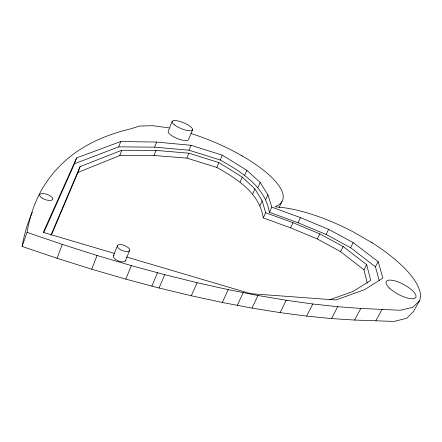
<?xml version="1.0" encoding="UTF-8"?>
<svg xmlns="http://www.w3.org/2000/svg" width="442" height="442" viewBox="0 0 442 442"><rect width="100%" height="100%" fill="white"/><g stroke="black" fill="none" stroke-linecap="round" stroke-linejoin="round"><path stroke-width="0.66" d="M190.966 133.528A85.218 26.956 23 0 1 267.438 173.474A85.218 26.956 23 0 1 275.305 206.502L275.907 206.922A95.544 32.653 26.6 0 1 353.053 231.774L372.484 243.012A95.544 32.653 26.6 0 1 419.486 300.798L413.469 311.516L406.784 318.234L394.049 321.433L354.6 320.058L331.506 318.572L306.654 316.107L280.118 312.627L251.968 308.091L222.315 302.483L191.292 295.781L159.059 287.991L125.804 279.129L91.737 269.211L57.084 258.294L22.1 246.426L27.039 232.343A1095.27 349.036 38.3 0 1 41.344 190.425C49.603 175.839 60.974 163.153 74.521 153.291A1095.27 349.036 38.3 0 1 130.097 129.009L139.567 126.047L152.888 125.721L169.082 127.904M43.863 232.415L74.494 163.744L76.604 157.91L120.732 141.528L156.623 142.064L191.016 145.302L222.332 155.181L246.874 170.319L260.216 182.529L267.918 194.811L271.802 207.116L269.399 212.287L298.002 222.74L326.086 234.448L350.578 247.691L375.418 266.791L379.291 280.725M51.41 235.033L77.936 172.435L80.057 166.634L121.782 150.247L155.993 150.391L188.9 153.203L218.878 162.568L242.288 177.137L254.946 188.938L262.15 200.823L265.67 212.729L263.272 217.906L290.56 227.834L317.323 238.978L340.583 251.631L363.981 269.891L367.258 283.112M57.084 258.294L62.234 244.382L97.08 255.493L131.324 265.614L164.739 274.692L197.11 282.709L228.254 289.643L258.001 295.488L286.223 300.267L312.814 303.991L337.694 306.704L360.805 308.439L400.248 310.262L412.916 307.284L419.486 300.798M74.494 163.744L118.71 146.855L120.732 141.528M77.936 172.435L119.749 155.567L121.782 150.247M91.737 269.211L97.08 255.493M118.71 146.855L154.601 147.153L156.623 142.064M113.495 255.647L117.578 245.393M119.749 155.567L153.96 155.49L155.993 150.391M172.137 121.467L168.214 131.274A10.984 3.26 22.3 0 0 177.281 138.512A10.984 3.26 22.3 0 0 188.568 139.534L192.579 129.782M125.362 260.907L129.5 250.675A6.542 2.796 21.6 0 0 121.887 244.675A6.542 2.796 21.6 0 0 119.191 248.802A6.542 2.796 21.6 0 0 129.5 250.675M125.804 279.129L131.324 265.614M154.601 147.153L188.988 150.208L191.016 145.302M153.96 155.49L186.861 158.12L188.9 153.203M151.888 286.079L157.534 272.736M50.957 235.127L80.057 166.634M159.059 287.991L164.739 274.692M263.272 217.906C259.553 192.905 236.967 178.839 216.795 167.413L218.878 162.568M269.399 212.287C265.001 186.331 241.321 171.91 220.26 160.01L222.332 155.181M240.122 182.021L242.288 177.137M244.708 175.176L246.874 170.319M191.292 295.781L197.11 282.709M76.604 157.91L43.272 232.387L114.638 253.481M252.708 193.883L254.946 188.938M257.979 187.463L260.216 182.529M259.835 205.873L262.15 200.823M265.598 199.85L267.918 194.811M222.315 302.483L228.254 289.643M279.123 207.552L281.891 201.646M237.26 305.306L243.244 292.587M251.968 308.091L258.001 295.488M290.56 227.834L293.007 222.707L319.837 233.89L343.174 246.531L366.7 264.719L370.744 280.432L352.865 291.538L329.572 299.798M298.002 222.74L300.466 217.624L328.616 229.365L353.186 242.603L378.153 261.625L382.888 278.046L364.656 289.648L335.887 299.985L250.769 293.715L126.534 256.995M280.118 312.627L286.223 300.267M317.323 238.978L319.837 233.89M326.086 234.448L328.616 229.365M306.654 316.107L312.814 303.991M340.583 251.631L343.174 246.531M350.578 247.691L353.186 242.603M331.506 318.572L337.694 306.704M363.981 269.891L366.7 264.719M375.418 266.791L378.153 261.625M354.6 320.058L360.805 308.439M375.921 320.621L382.12 309.245M186.861 158.12L216.795 167.413M188.988 150.208L220.26 160.01M27.039 232.343L62.234 244.382M265.67 212.729L293.007 222.707M271.802 207.116L300.466 217.624M241.194 155.275L242.277 156.004M371.164 242.122L372.147 242.818M22.1 246.426A1082.309 356.606 38.8 0 1 32.343 212.353M125.567 260.183A6.514 2.862 21.5 0 1 117.799 260.714A6.514 2.862 21.5 0 1 114.13 255.117M389.524 288.129A16.763 5.602 28.2 0 0 415.126 298.09A16.763 5.602 28.2 0 0 398.446 282.068A16.763 5.602 28.2 0 0 389.524 288.129M42.117 198.143A6.928 2.779 19.1 0 0 52.747 199.292A6.928 2.779 19.1 0 0 43.747 193.613A6.928 2.779 19.1 0 0 42.117 198.143M174.446 124.882A11.033 3.155 22.4 0 0 191.983 130.423A11.033 3.155 22.4 0 0 180.607 121.672A11.033 3.155 22.4 0 0 174.446 124.882"/></g></svg>
